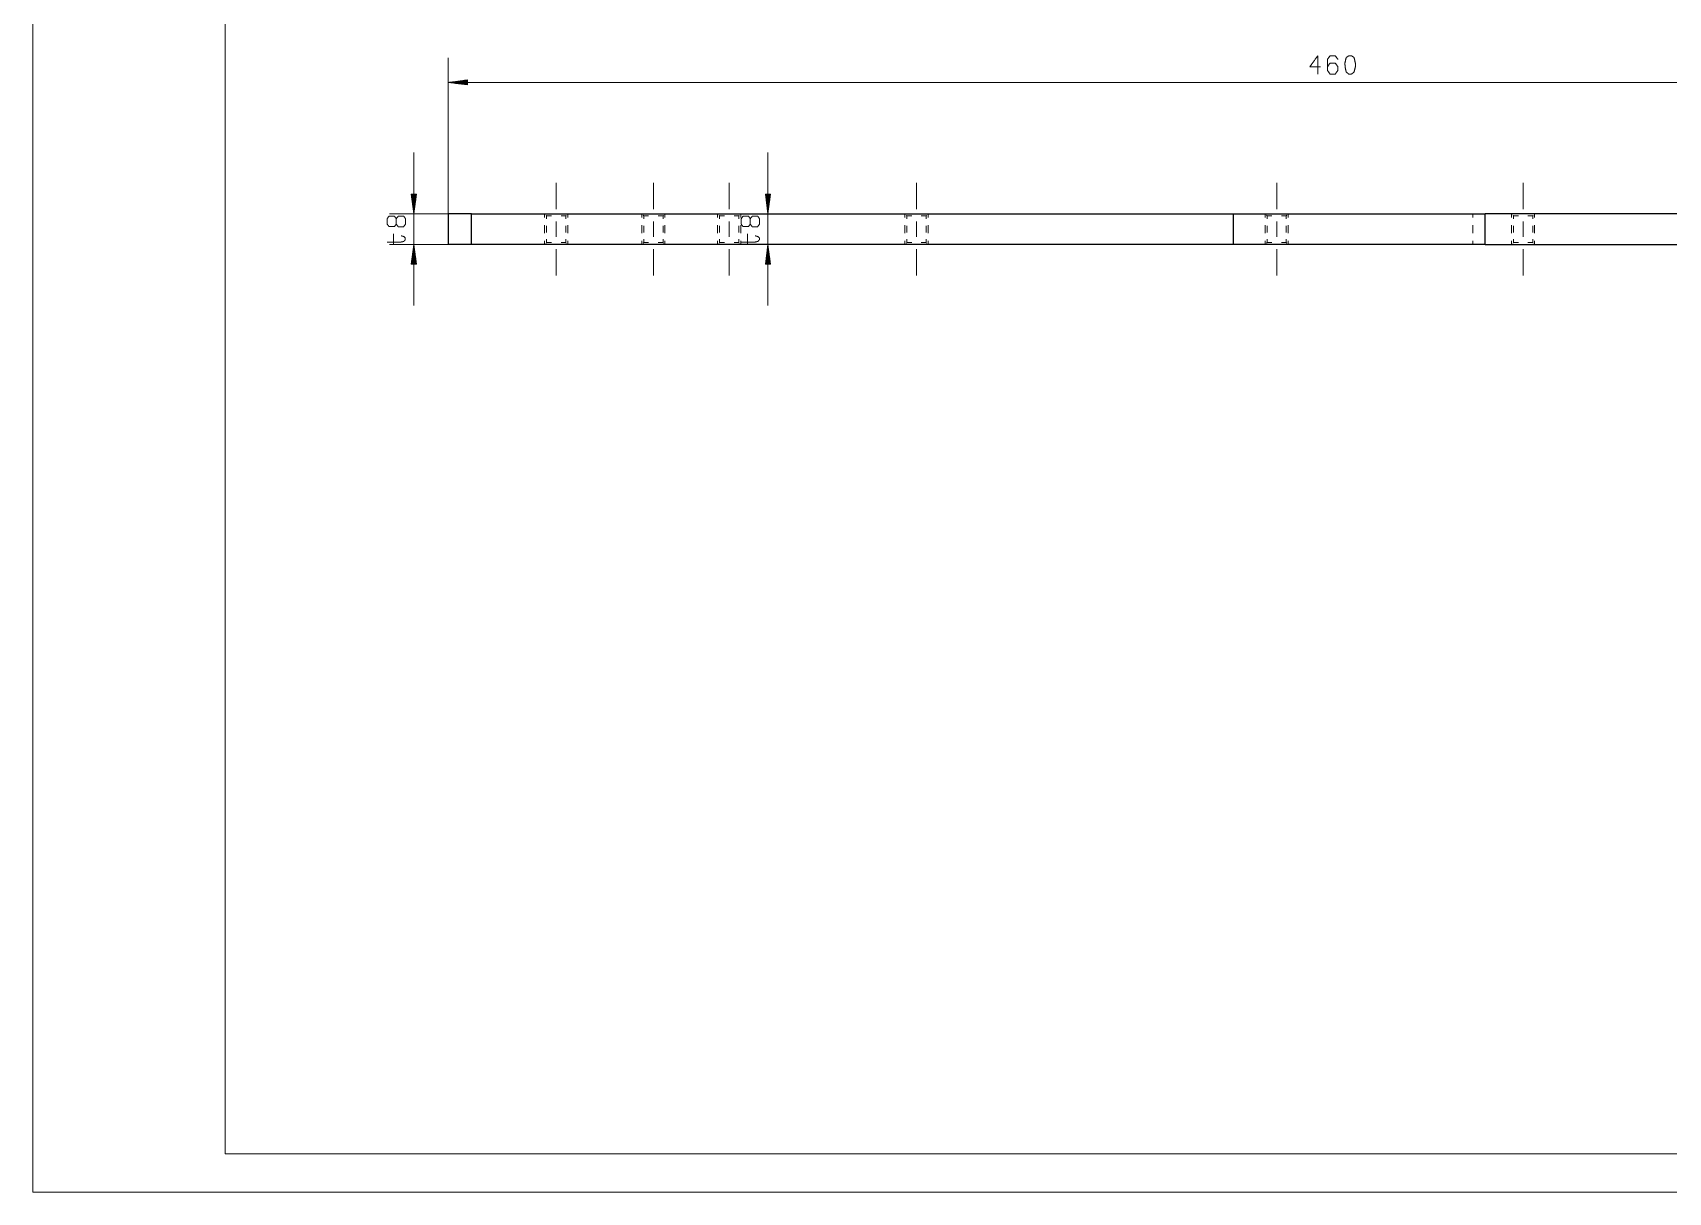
# Model space of a CAD drawing. Header units: millimetres. Extents: x 0 to 420, y 0 to 297.
# Drawn here: x 0 to 212.4, y 0 to 150.6 of the extents above; entities that cross this region are included whole.
import ezdxf

# ---------------------------------------------------------------- set-up
doc = ezdxf.new("R2010")
doc.units = ezdxf.units.MM
doc.layers.add('1', color=7, linetype='Continuous', true_color=0xffffff)

msp = doc.modelspace()

# ---------------------------------------------------------------- linework, layer by layer
at = {"layer": '1', "color": 132, "linetype": 'Continuous', "lineweight": 18}
for p, q in [((0, 297), (0, 0)), ((25, 292), (25, 5)), ((25, 5), (415, 5)), ((0, 0), (420, 0))]:
    msp.add_line(p, q, dxfattribs=at)
at = {"layer": '1', "color": 13, "linetype": 'Continuous', "lineweight": 18}
for p, q in [((53.94, 127.06), (53.94, 147.29)), ((56.48, 144.45), (53.94, 144.11)), ((56.48, 144.44), (56.44, 144.44)), ((56.48, 144.44), (56.44, 144.44)), ((56.48, 143.78), (56.48, 144.45)), ((53.94, 144.11), (56.48, 143.78)), ((283.95, 144.11), (53.94, 144.11)), ((56.48, 144.14), (54.13, 144.14)), ((56.48, 144.09), (54.13, 144.09)), ((56.48, 144.19), (54.51, 144.19)), ((56.48, 144.04), (54.51, 144.04)), ((56.48, 144.24), (54.9, 144.24)), ((56.48, 143.98), (54.9, 143.98)), ((56.48, 144.29), (55.29, 144.29)), ((56.48, 143.93), (55.29, 143.93)), ((56.48, 144.34), (55.67, 144.34)), ((56.48, 143.88), (55.67, 143.88)), ((56.48, 144.39), (56.06, 144.39)), ((56.48, 143.83), (56.06, 143.83)), ((56.48, 143.78), (56.44, 143.78)), ((56.48, 143.78), (56.44, 143.78)), ((49.5, 135), (49.5, 115.13)), ((95.48, 135), (95.48, 115.13)), ((49.16, 129.6), (49.5, 127.06)), ((49.83, 129.6), (49.16, 129.6)), ((49.17, 129.6), (49.17, 129.57)), ((49.17, 129.6), (49.17, 129.57)), ((49.22, 129.6), (49.22, 129.18)), ((49.27, 129.6), (49.27, 128.8)), ((49.32, 129.6), (49.32, 128.41)), ((49.37, 129.6), (49.37, 128.03)), ((49.42, 129.6), (49.42, 127.64)), ((49.47, 129.6), (49.47, 127.26)), ((49.5, 127.06), (49.83, 129.6)), ((49.52, 129.6), (49.52, 127.26)), ((49.57, 129.6), (49.57, 127.64)), ((49.62, 129.6), (49.62, 128.03)), ((49.68, 129.6), (49.68, 128.41)), ((49.73, 129.6), (49.73, 128.8)), ((49.78, 129.6), (49.78, 129.18)), ((49.83, 129.6), (49.83, 129.57)), ((49.83, 129.6), (49.83, 129.57)), ((95.14, 129.6), (95.48, 127.06)), ((95.81, 129.6), (95.14, 129.6)), ((95.15, 129.6), (95.15, 129.57)), ((95.15, 129.6), (95.15, 129.57)), ((95.2, 129.6), (95.2, 129.18)), ((95.25, 129.6), (95.25, 128.8)), ((95.3, 129.6), (95.3, 128.41)), ((95.35, 129.6), (95.35, 128.03)), ((95.4, 129.6), (95.4, 127.64)), ((95.45, 129.6), (95.45, 127.26)), ((95.48, 127.06), (95.81, 129.6)), ((95.5, 129.6), (95.5, 127.26)), ((95.55, 129.6), (95.55, 127.64)), ((95.6, 129.6), (95.6, 128.03)), ((95.65, 129.6), (95.65, 128.41)), ((95.7, 129.6), (95.7, 128.8)), ((95.75, 129.6), (95.75, 129.18)), ((95.81, 129.6), (95.81, 129.57)), ((95.81, 129.6), (95.81, 129.57)), ((53.94, 127.06), (46.32, 127.06)), ((56.97, 127.06), (98.65, 127.06)), ((53.94, 123.06), (46.32, 123.06)), ((49.5, 123.06), (49.16, 120.52)), ((49.27, 120.52), (49.27, 121.33)), ((49.32, 120.52), (49.32, 121.71)), ((49.37, 120.52), (49.37, 122.1)), ((49.42, 120.52), (49.42, 122.48)), ((49.47, 120.52), (49.47, 122.87)), ((49.83, 120.52), (49.5, 123.06)), ((49.52, 120.52), (49.52, 122.87)), ((49.57, 120.52), (49.57, 122.48)), ((49.62, 120.52), (49.62, 122.1)), ((49.68, 120.52), (49.68, 121.71)), ((49.73, 120.52), (49.73, 121.33)), ((56.97, 123.06), (98.65, 123.06)), ((95.48, 123.06), (95.14, 120.52)), ((95.25, 120.52), (95.25, 121.33)), ((95.3, 120.52), (95.3, 121.71)), ((95.35, 120.52), (95.35, 122.1)), ((95.4, 120.52), (95.4, 122.48)), ((95.45, 120.52), (95.45, 122.87)), ((95.81, 120.52), (95.48, 123.06)), ((95.5, 120.52), (95.5, 122.87)), ((95.55, 120.52), (95.55, 122.48)), ((95.6, 120.52), (95.6, 122.1)), ((95.65, 120.52), (95.65, 121.71)), ((95.7, 120.52), (95.7, 121.33)), ((49.16, 120.52), (49.83, 120.52)), ((49.17, 120.52), (49.17, 120.55)), ((49.17, 120.52), (49.17, 120.55)), ((49.22, 120.52), (49.22, 120.94)), ((49.78, 120.52), (49.78, 120.94)), ((49.83, 120.52), (49.83, 120.55)), ((49.83, 120.52), (49.83, 120.55)), ((95.14, 120.52), (95.81, 120.52)), ((95.15, 120.52), (95.15, 120.55)), ((95.15, 120.52), (95.15, 120.55)), ((95.2, 120.52), (95.2, 120.94)), ((95.75, 120.52), (95.75, 120.94)), ((95.81, 120.52), (95.81, 120.55)), ((95.81, 120.52), (95.81, 120.55))]:
    msp.add_line(p, q, dxfattribs=at)
at = {"layer": '1', "color": 30, "linetype": 'Continuous', "lineweight": 25}
for p, q in [((56.97, 127.06), (53.94, 127.06)), ((53.94, 127.06), (53.94, 123.06)), ((56.97, 127.06), (155.88, 127.06)), ((56.97, 123.06), (56.97, 127.06)), ((155.88, 127.06), (155.88, 123.06)), ((155.88, 127.06), (188.63, 127.06)), ((277.62, 127.06), (188.63, 127.06)), ((188.63, 123.06), (188.63, 127.06)), ((56.97, 123.06), (53.94, 123.06)), ((155.88, 123.06), (56.97, 123.06)), ((188.63, 123.06), (155.88, 123.06)), ((188.63, 123.06), (277.62, 123.06))]:
    msp.add_line(p, q, dxfattribs=at)
at = {"layer": '1', "color": 43, "linetype": 'Continuous', "lineweight": 18}
for p, q in [((66.48, 126.56), (66.48, 127.06)), ((66.48, 127.06), (66.54, 127)), ((66.48, 124.56), (66.48, 125.56)), ((66.67, 126.88), (66.73, 126.81)), ((66.73, 126.81), (66.73, 126.38)), ((66.73, 125.5), (66.73, 124.63)), ((69.23, 126.81), (69.29, 126.88)), ((69.23, 126.38), (69.23, 126.81)), ((69.23, 124.63), (69.23, 125.5)), ((69.42, 127), (69.48, 127.06)), ((69.48, 126.56), (69.48, 127.06)), ((69.48, 124.56), (69.48, 125.56)), ((79.1, 127.06), (79.1, 126.56)), ((79.1, 127.06), (79.16, 127)), ((79.1, 125.56), (79.1, 124.56)), ((79.28, 126.88), (79.35, 126.81)), ((79.35, 126.81), (79.35, 126.38)), ((79.35, 125.5), (79.35, 124.63)), ((81.85, 126.81), (81.91, 126.88)), ((81.85, 126.38), (81.85, 126.81)), ((81.85, 124.63), (81.85, 125.5)), ((82.03, 127), (82.1, 127.06)), ((82.1, 127.06), (82.1, 126.56)), ((82.1, 125.56), (82.1, 124.56)), ((88.94, 127.06), (88.94, 126.56)), ((88.94, 127.06), (89.01, 127)), ((88.94, 125.56), (88.94, 124.56)), ((89.13, 126.88), (89.19, 126.81)), ((89.19, 126.81), (89.19, 126.38)), ((89.19, 125.5), (89.19, 124.63)), ((91.69, 126.81), (91.76, 126.88)), ((91.69, 126.38), (91.69, 126.81)), ((91.69, 124.63), (91.69, 125.5)), ((91.88, 127), (91.94, 127.06)), ((91.94, 127.06), (91.94, 126.56)), ((91.94, 125.56), (91.94, 124.56)), ((113.26, 126.56), (113.26, 127.06)), ((113.26, 127.06), (113.32, 127)), ((113.26, 124.56), (113.26, 125.56)), ((113.45, 126.88), (113.51, 126.81)), ((113.51, 126.81), (113.51, 126.38)), ((113.51, 125.5), (113.51, 124.63)), ((116.01, 126.81), (116.07, 126.88)), ((116.01, 126.38), (116.01, 126.81)), ((116.01, 124.63), (116.01, 125.5)), ((116.2, 127), (116.26, 127.06)), ((116.26, 126.56), (116.26, 127.06)), ((116.26, 124.56), (116.26, 125.56)), ((160.04, 126.56), (160.04, 127.06)), ((160.04, 127.06), (160.1, 127)), ((160.04, 124.56), (160.04, 125.56)), ((160.23, 126.88), (160.29, 126.81)), ((160.29, 126.81), (160.29, 126.38)), ((160.29, 125.5), (160.29, 124.63)), ((162.79, 126.81), (162.85, 126.88)), ((162.79, 126.38), (162.79, 126.81)), ((162.79, 124.63), (162.79, 125.5)), ((162.98, 127), (163.04, 127.06)), ((163.04, 126.56), (163.04, 127.06)), ((163.04, 124.56), (163.04, 125.56)), ((187.02, 127.06), (187.02, 126.56)), ((187.02, 125.56), (187.02, 124.56)), ((192.04, 126.56), (192.04, 127.06)), ((192.04, 127.06), (192.11, 127)), ((192.04, 124.56), (192.04, 125.56)), ((192.23, 126.88), (192.29, 126.81)), ((192.29, 126.81), (192.29, 126.38)), ((192.29, 125.5), (192.29, 124.63)), ((194.79, 126.81), (194.86, 126.88)), ((194.79, 126.38), (194.79, 126.81)), ((194.79, 124.63), (194.79, 125.5)), ((194.98, 127), (195.04, 127.06)), ((195.04, 126.56), (195.04, 127.06)), ((195.04, 124.56), (195.04, 125.56)), ((66.48, 123.06), (66.48, 123.56)), ((66.73, 123.31), (66.67, 123.25)), ((66.73, 123.75), (66.73, 123.31)), ((69.23, 123.31), (69.23, 123.75)), ((69.29, 123.25), (69.23, 123.31)), ((69.48, 123.06), (69.48, 123.56)), ((79.1, 123.56), (79.1, 123.06)), ((79.35, 123.31), (79.28, 123.25)), ((79.35, 123.75), (79.35, 123.31)), ((81.85, 123.31), (81.85, 123.75)), ((81.91, 123.25), (81.85, 123.31)), ((82.1, 123.56), (82.1, 123.06)), ((88.94, 123.56), (88.94, 123.06)), ((89.19, 123.31), (89.13, 123.25)), ((89.19, 123.75), (89.19, 123.31)), ((91.69, 123.31), (91.69, 123.75)), ((91.76, 123.25), (91.69, 123.31)), ((91.94, 123.56), (91.94, 123.06)), ((113.26, 123.06), (113.26, 123.56)), ((113.51, 123.31), (113.45, 123.25)), ((113.51, 123.75), (113.51, 123.31)), ((116.01, 123.31), (116.01, 123.75)), ((116.07, 123.25), (116.01, 123.31)), ((116.26, 123.06), (116.26, 123.56)), ((160.04, 123.06), (160.04, 123.56)), ((160.29, 123.31), (160.23, 123.25)), ((160.29, 123.75), (160.29, 123.31)), ((162.79, 123.31), (162.79, 123.75)), ((162.85, 123.25), (162.79, 123.31)), ((163.04, 123.06), (163.04, 123.56)), ((187.02, 123.56), (187.02, 123.06)), ((192.04, 123.06), (192.04, 123.56)), ((192.29, 123.31), (192.23, 123.25)), ((192.29, 123.75), (192.29, 123.31)), ((194.79, 123.31), (194.79, 123.75)), ((194.86, 123.25), (194.79, 123.31)), ((195.04, 123.06), (195.04, 123.56)), ((66.54, 123.13), (66.48, 123.06)), ((69.48, 123.06), (69.42, 123.13)), ((79.16, 123.13), (79.1, 123.06)), ((82.1, 123.06), (82.03, 123.13)), ((89.01, 123.13), (88.94, 123.06)), ((91.94, 123.06), (91.88, 123.13)), ((113.32, 123.13), (113.26, 123.06)), ((116.26, 123.06), (116.2, 123.13)), ((160.1, 123.13), (160.04, 123.06)), ((163.04, 123.06), (162.98, 123.13)), ((192.11, 123.13), (192.04, 123.06)), ((195.04, 123.06), (194.98, 123.13))]:
    msp.add_line(p, q, dxfattribs=at)
at = {"layer": '1', "color": 252, "linetype": 'Continuous', "lineweight": 18}
for p, q in [((67.98, 124.06), (67.98, 126.07)), ((80.6, 126.07), (80.6, 124.06)), ((90.44, 126.07), (90.44, 124.06)), ((114.76, 124.06), (114.76, 126.07)), ((161.54, 124.06), (161.54, 126.07)), ((193.54, 124.06), (193.54, 126.07))]:
    msp.add_line(p, q, dxfattribs=at)
at = {"layer": '1', "color": 95, "linetype": 'Continuous', "lineweight": 18}
for p, q in [((46.83, 123.12), (46.83, 124.45)), ((92.81, 123.12), (92.81, 124.45))]:
    msp.add_line(p, q, dxfattribs=at)
for points, knots in [([(167.21, 146.15), (165.86, 146.15), (166.87, 147.58), (166.87, 145.2)], [0, 0, 0.24587, 0.565296, 1, 1]), ([(168.14, 146.15), (168.46, 146.63), (169.15, 146.63), (169.48, 146.15), (169.48, 145.68), (169.15, 145.2), (168.46, 145.2), (168.14, 145.68), (168.14, 147.1), (168.46, 147.58), (169.15, 147.58), (169.48, 147.1)], [0, 0, 0.076963, 0.169761, 0.248073, 0.312018, 0.390331, 0.483128, 0.560092, 0.751927, 0.82889, 0.921688, 1, 1]), ([(171.25, 145.2), (171.58, 145.45), (171.76, 146.15), (171.76, 146.63), (171.58, 147.35), (171.25, 147.58), (170.91, 147.58), (170.57, 147.35), (170.4, 146.63), (170.42, 146.15), (170.57, 145.45), (170.91, 145.2), (171.25, 145.2)], [0, 0, 0.067526, 0.183971, 0.260583, 0.380943, 0.446141, 0.500306, 0.565504, 0.685863, 0.762528, 0.878309, 0.945835, 1, 1]), ([(47.21, 125.72), (46.98, 125.4), (46.26, 125.4), (46.03, 125.72), (46.03, 126.41), (46.26, 126.74), (46.98, 126.74), (47.21, 126.41), (47.21, 125.72), (47.46, 125.38), (48.16, 125.38), (48.41, 125.72), (48.41, 126.41), (48.18, 126.74), (47.46, 126.74), (47.21, 126.41)], [0, 0, 0.047573, 0.136086, 0.183659, 0.267815, 0.317166, 0.405678, 0.455029, 0.539185, 0.590297, 0.675757, 0.726869, 0.811025, 0.860376, 0.948888, 1, 1]), ([(93.18, 125.72), (92.96, 125.4), (92.23, 125.4), (92.01, 125.72), (92.01, 126.41), (92.23, 126.74), (92.96, 126.74), (93.18, 126.41), (93.18, 125.72), (93.43, 125.38), (94.13, 125.38), (94.38, 125.72), (94.38, 126.41), (94.16, 126.74), (93.43, 126.74), (93.18, 126.41)], [0, 0, 0.047573, 0.136085, 0.183659, 0.267815, 0.317165, 0.405677, 0.455028, 0.539184, 0.590297, 0.675756, 0.726869, 0.811025, 0.860376, 0.948887, 1, 1]), ([(47.83, 124.2), (48.18, 124.11), (48.38, 123.92), (48.38, 123.67), (48.18, 123.46), (47.83, 123.39), (46.01, 123.39)], [0, 0, 0.107405, 0.190394, 0.264021, 0.35076, 0.457, 1, 1]), ([(93.81, 124.2), (94.16, 124.11), (94.36, 123.92), (94.36, 123.67), (94.16, 123.46), (93.81, 123.39), (91.98, 123.39)], [0, 0, 0.107404, 0.190393, 0.26402, 0.350759, 0.456997, 1, 1])]:
    msp.add_open_spline(points, degree=1, knots=knots, dxfattribs=at)
at = {"layer": '1', "color": 252, "linetype": 'Continuous', "lineweight": 18}
for points, knots in [([(67.98, 127.65), (67.98, 127.89), (67.98, 131.07)], [0, 0, 0.069655, 1, 1]), ([(80.6, 131.07), (80.6, 127.89), (80.6, 127.65)], [0, 0, 0.930345, 1, 1]), ([(90.44, 131.07), (90.44, 127.89), (90.44, 127.65)], [0, 0, 0.930345, 1, 1]), ([(114.76, 127.65), (114.76, 129.48), (114.76, 131.07)], [0, 0, 0.534827, 1, 1]), ([(161.54, 127.65), (161.54, 127.89), (161.54, 131.07)], [0, 0, 0.069655, 1, 1]), ([(193.54, 127.65), (193.54, 129.48), (193.54, 131.07)], [0, 0, 0.534827, 1, 1]), ([(67.98, 119.06), (67.98, 120.65), (67.98, 122.47)], [0, 0, 0.465174, 1, 1]), ([(80.6, 122.47), (80.6, 122.23), (80.6, 119.06)], [0, 0, 0.069652, 1, 1]), ([(90.44, 122.47), (90.44, 122.23), (90.44, 119.06)], [0, 0, 0.069652, 1, 1]), ([(114.76, 119.06), (114.76, 120.65), (114.76, 122.47)], [0, 0, 0.465174, 1, 1]), ([(161.54, 119.06), (161.54, 120.65), (161.54, 122.47)], [0, 0, 0.465174, 1, 1]), ([(193.54, 119.06), (193.54, 120.65), (193.54, 122.47)], [0, 0, 0.465174, 1, 1])]:
    msp.add_open_spline(points, degree=1, knots=knots, dxfattribs=at)
at = {"layer": '1', "color": 43, "linetype": 'Continuous', "lineweight": 18}
for points, knots in [([(66.73, 126.81), (66.86, 126.81), (67.36, 126.81)], [0, 0, 0.198057, 1, 1]), ([(68.61, 126.81), (68.76, 126.81), (69.23, 126.81)], [0, 0, 0.246974, 1, 1]), ([(79.35, 126.81), (79.82, 126.81), (79.97, 126.81)], [0, 0, 0.753018, 1, 1]), ([(81.22, 126.81), (81.38, 126.81), (81.85, 126.81)], [0, 0, 0.24698, 1, 1]), ([(89.19, 126.81), (89.67, 126.81), (89.82, 126.81)], [0, 0, 0.753014, 1, 1]), ([(91.07, 126.81), (91.22, 126.81), (91.69, 126.81)], [0, 0, 0.246974, 1, 1]), ([(113.51, 126.81), (113.98, 126.81), (114.14, 126.81)], [0, 0, 0.753026, 1, 1]), ([(115.39, 126.81), (115.89, 126.81), (116.01, 126.81)], [0, 0, 0.801928, 1, 1]), ([(160.29, 126.81), (160.76, 126.81), (160.91, 126.81)], [0, 0, 0.753014, 1, 1]), ([(162.16, 126.81), (162.32, 126.81), (162.79, 126.81)], [0, 0, 0.246974, 1, 1]), ([(192.29, 126.81), (192.42, 126.81), (192.92, 126.81)], [0, 0, 0.198075, 1, 1]), ([(194.17, 126.81), (194.32, 126.81), (194.79, 126.81)], [0, 0, 0.246957, 1, 1]), ([(67.36, 123.31), (67.2, 123.31), (66.73, 123.31)], [0, 0, 0.24698, 1, 1]), ([(69.23, 123.31), (68.76, 123.31), (68.61, 123.31)], [0, 0, 0.753026, 1, 1]), ([(79.97, 123.31), (79.82, 123.31), (79.35, 123.31)], [0, 0, 0.246982, 1, 1]), ([(81.85, 123.31), (81.38, 123.31), (81.22, 123.31)], [0, 0, 0.75302, 1, 1]), ([(89.82, 123.31), (89.32, 123.31), (89.19, 123.31)], [0, 0, 0.801928, 1, 1]), ([(91.69, 123.31), (91.57, 123.31), (91.07, 123.31)], [0, 0, 0.198059, 1, 1]), ([(114.14, 123.31), (113.98, 123.31), (113.51, 123.31)], [0, 0, 0.246974, 1, 1]), ([(116.01, 123.31), (115.89, 123.31), (115.39, 123.31)], [0, 0, 0.198072, 1, 1]), ([(160.91, 123.31), (160.41, 123.31), (160.29, 123.31)], [0, 0, 0.801928, 1, 1]), ([(162.79, 123.31), (162.66, 123.31), (162.16, 123.31)], [0, 0, 0.198059, 1, 1]), ([(192.92, 123.31), (192.77, 123.31), (192.29, 123.31)], [0, 0, 0.246957, 1, 1]), ([(194.79, 123.31), (194.67, 123.31), (194.17, 123.31)], [0, 0, 0.198075, 1, 1])]:
    msp.add_open_spline(points, degree=1, knots=knots, dxfattribs=at)

doc.saveas('drawing.dxf')
